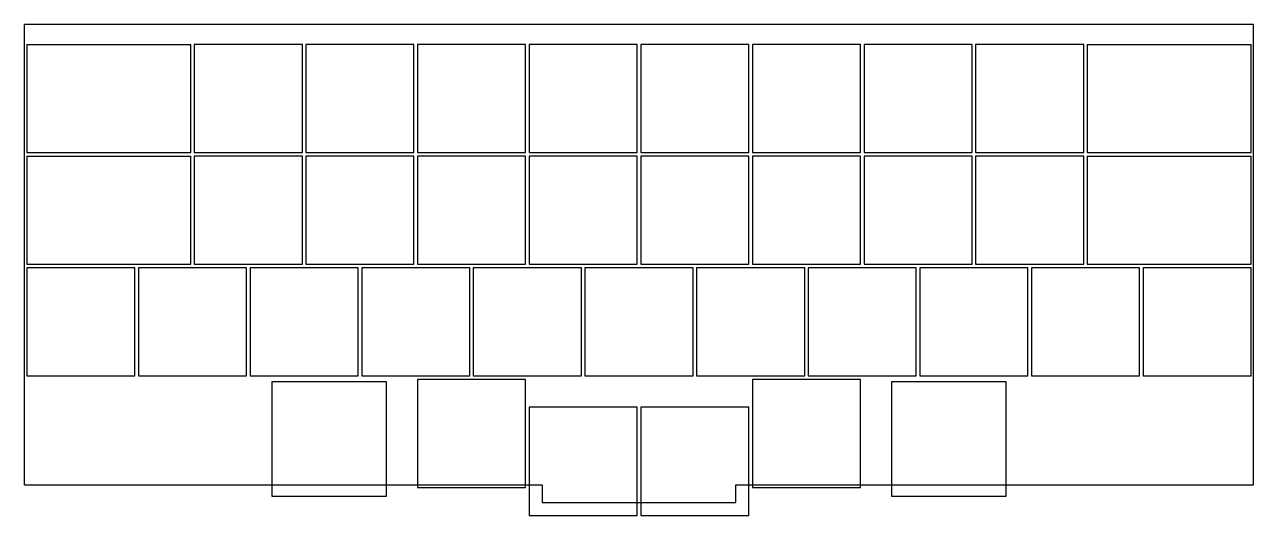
# Model space of a CAD drawing. Header units: millimetres. Extents: x -14 to 195, y -71 to 13.
import ezdxf

# ---------------------------------------------------------------- set-up
doc = ezdxf.new("R2010")
doc.units = ezdxf.units.MM

msp = doc.modelspace()

# ---------------------------------------------------------------- linework, layer by layer
for p, q in [((194.83, 12.57), (-14.33, 12.57)), ((-14.33, -65.75), (-14.33, 12.57)), ((194.83, -65.75), (194.83, 12.57)), ((-13.95, 9.2), (13.95, 9.2)), ((-13.95, 9.2), (-13.95, -9.2)), ((13.95, -9.2), (13.95, 9.2)), ((32.95, 9.2), (14.55, 9.2)), ((14.55, 9.2), (14.55, -9.2)), ((32.95, -9.2), (32.95, 9.2)), ((51.95, 9.2), (33.55, 9.2)), ((33.55, 9.2), (33.55, -9.2)), ((51.95, -9.2), (51.95, 9.2)), ((70.95, 9.2), (52.55, 9.2)), ((52.55, 9.2), (52.55, -9.2)), ((70.95, -9.2), (70.95, 9.2)), ((89.95, 9.2), (71.55, 9.2)), ((71.55, 9.2), (71.55, -9.2)), ((89.95, -9.2), (89.95, 9.2)), ((108.95, 9.2), (90.55, 9.2)), ((90.55, 9.2), (90.55, -9.2)), ((108.95, -9.2), (108.95, 9.2)), ((127.95, 9.2), (109.55, 9.2)), ((109.55, 9.2), (109.55, -9.2)), ((127.95, -9.2), (127.95, 9.2)), ((146.95, 9.2), (128.55, 9.2)), ((128.55, 9.2), (128.55, -9.2)), ((146.95, -9.2), (146.95, 9.2)), ((165.95, 9.2), (147.55, 9.2)), ((147.55, 9.2), (147.55, -9.2)), ((165.95, -9.2), (165.95, 9.2)), ((166.55, 9.2), (194.45, 9.2)), ((166.55, 9.2), (166.55, -9.2)), ((194.45, -9.2), (194.45, 9.2)), ((-13.95, -9.2), (13.95, -9.2)), ((-13.95, -9.8), (13.95, -9.8)), ((-13.95, -9.8), (-13.95, -28.2)), ((13.95, -28.2), (13.95, -9.8)), ((14.55, -9.2), (32.95, -9.2)), ((32.95, -9.8), (14.55, -9.8)), ((14.55, -9.8), (14.55, -28.2)), ((32.95, -28.2), (32.95, -9.8)), ((33.55, -9.2), (51.95, -9.2)), ((51.95, -9.8), (33.55, -9.8)), ((33.55, -9.8), (33.55, -28.2)), ((51.95, -28.2), (51.95, -9.8)), ((52.55, -9.2), (70.95, -9.2)), ((70.95, -9.8), (52.55, -9.8)), ((52.55, -9.8), (52.55, -28.2)), ((70.95, -28.2), (70.95, -9.8)), ((71.55, -9.2), (89.95, -9.2)), ((89.95, -9.8), (71.55, -9.8)), ((71.55, -9.8), (71.55, -28.2)), ((89.95, -28.2), (89.95, -9.8)), ((90.55, -9.2), (108.95, -9.2)), ((108.95, -9.8), (90.55, -9.8)), ((90.55, -9.8), (90.55, -28.2)), ((108.95, -28.2), (108.95, -9.8)), ((109.55, -9.2), (127.95, -9.2)), ((127.95, -9.8), (109.55, -9.8)), ((109.55, -9.8), (109.55, -28.2)), ((127.95, -28.2), (127.95, -9.8)), ((128.55, -9.2), (146.95, -9.2)), ((146.95, -9.8), (128.55, -9.8)), ((128.55, -9.8), (128.55, -28.2)), ((146.95, -28.2), (146.95, -9.8)), ((147.55, -9.2), (165.95, -9.2)), ((165.95, -9.8), (147.55, -9.8)), ((147.55, -9.8), (147.55, -28.2)), ((165.95, -28.2), (165.95, -9.8)), ((166.55, -9.2), (194.45, -9.2)), ((166.55, -9.8), (194.45, -9.8)), ((166.55, -9.8), (166.55, -28.2)), ((194.45, -28.2), (194.45, -9.8)), ((-13.95, -28.2), (13.95, -28.2)), ((4.45, -28.8), (-13.95, -28.8)), ((-13.95, -28.8), (-13.95, -47.2)), ((4.45, -47.2), (4.45, -28.8)), ((23.45, -28.8), (5.05, -28.8)), ((5.05, -28.8), (5.05, -47.2)), ((14.55, -28.2), (32.95, -28.2)), ((23.45, -47.2), (23.45, -28.8)), ((42.45, -28.8), (24.05, -28.8)), ((24.05, -28.8), (24.05, -47.2)), ((33.55, -28.2), (51.95, -28.2)), ((42.45, -47.2), (42.45, -28.8)), ((61.45, -28.8), (43.05, -28.8)), ((43.05, -28.8), (43.05, -47.2)), ((52.55, -28.2), (70.95, -28.2)), ((61.45, -47.2), (61.45, -28.8)), ((80.45, -28.8), (62.05, -28.8)), ((62.05, -28.8), (62.05, -47.2)), ((71.55, -28.2), (89.95, -28.2)), ((80.45, -47.2), (80.45, -28.8)), ((99.45, -28.8), (81.05, -28.8)), ((81.05, -28.8), (81.05, -47.2)), ((90.55, -28.2), (108.95, -28.2)), ((99.45, -47.2), (99.45, -28.8)), ((118.45, -28.8), (100.05, -28.8)), ((100.05, -28.8), (100.05, -47.2)), ((109.55, -28.2), (127.95, -28.2)), ((118.45, -47.2), (118.45, -28.8)), ((137.45, -28.8), (119.05, -28.8)), ((119.05, -28.8), (119.05, -47.2)), ((128.55, -28.2), (146.95, -28.2)), ((137.45, -47.2), (137.45, -28.8)), ((156.45, -28.8), (138.05, -28.8)), ((138.05, -28.8), (138.05, -47.2)), ((147.55, -28.2), (165.95, -28.2)), ((156.45, -47.2), (156.45, -28.8)), ((175.45, -28.8), (157.05, -28.8)), ((157.05, -28.8), (157.05, -47.2)), ((166.55, -28.2), (194.45, -28.2)), ((175.45, -47.2), (175.45, -28.8)), ((194.45, -28.8), (176.05, -28.8)), ((176.05, -28.8), (176.05, -47.2)), ((194.45, -47.2), (194.45, -28.8)), ((-13.95, -47.2), (4.45, -47.2)), ((5.05, -47.2), (23.45, -47.2)), ((24.05, -47.2), (42.45, -47.2)), ((43.05, -47.2), (61.45, -47.2)), ((70.95, -47.8), (52.55, -47.8)), ((52.55, -47.8), (52.55, -66.2)), ((62.05, -47.2), (80.45, -47.2)), ((70.95, -66.2), (70.95, -47.8)), ((81.05, -47.2), (99.45, -47.2)), ((100.05, -47.2), (118.45, -47.2)), ((127.95, -47.8), (109.55, -47.8)), ((109.55, -47.8), (109.55, -66.2)), ((119.05, -47.2), (137.45, -47.2)), ((127.95, -66.2), (127.95, -47.8)), ((138.05, -47.2), (156.45, -47.2)), ((157.05, -47.2), (175.45, -47.2)), ((176.05, -47.2), (194.45, -47.2)), ((47.25, -48.2), (27.75, -48.2)), ((27.75, -48.2), (27.75, -67.7)), ((47.25, -67.7), (47.25, -48.2)), ((152.75, -48.2), (133.25, -48.2)), ((133.25, -48.2), (133.25, -67.7)), ((152.75, -67.7), (152.75, -48.2)), ((89.95, -52.55), (71.55, -52.55)), ((71.55, -52.55), (71.55, -70.95)), ((89.95, -70.95), (89.95, -52.55)), ((108.95, -52.55), (90.55, -52.55)), ((90.55, -52.55), (90.55, -70.95)), ((108.95, -70.95), (108.95, -52.55)), ((-14.33, -65.75), (73.75, -65.75)), ((52.55, -66.2), (70.95, -66.2)), ((73.75, -65.75), (73.75, -68.75)), ((106.75, -65.75), (194.83, -65.75)), ((106.75, -68.75), (106.75, -65.75)), ((109.55, -66.2), (127.95, -66.2)), ((27.75, -67.7), (47.25, -67.7)), ((73.75, -68.75), (106.75, -68.75)), ((133.25, -67.7), (152.75, -67.7)), ((71.55, -70.95), (89.95, -70.95)), ((90.55, -70.95), (108.95, -70.95))]:
    msp.add_line(p, q)

doc.saveas('drawing.dxf')
